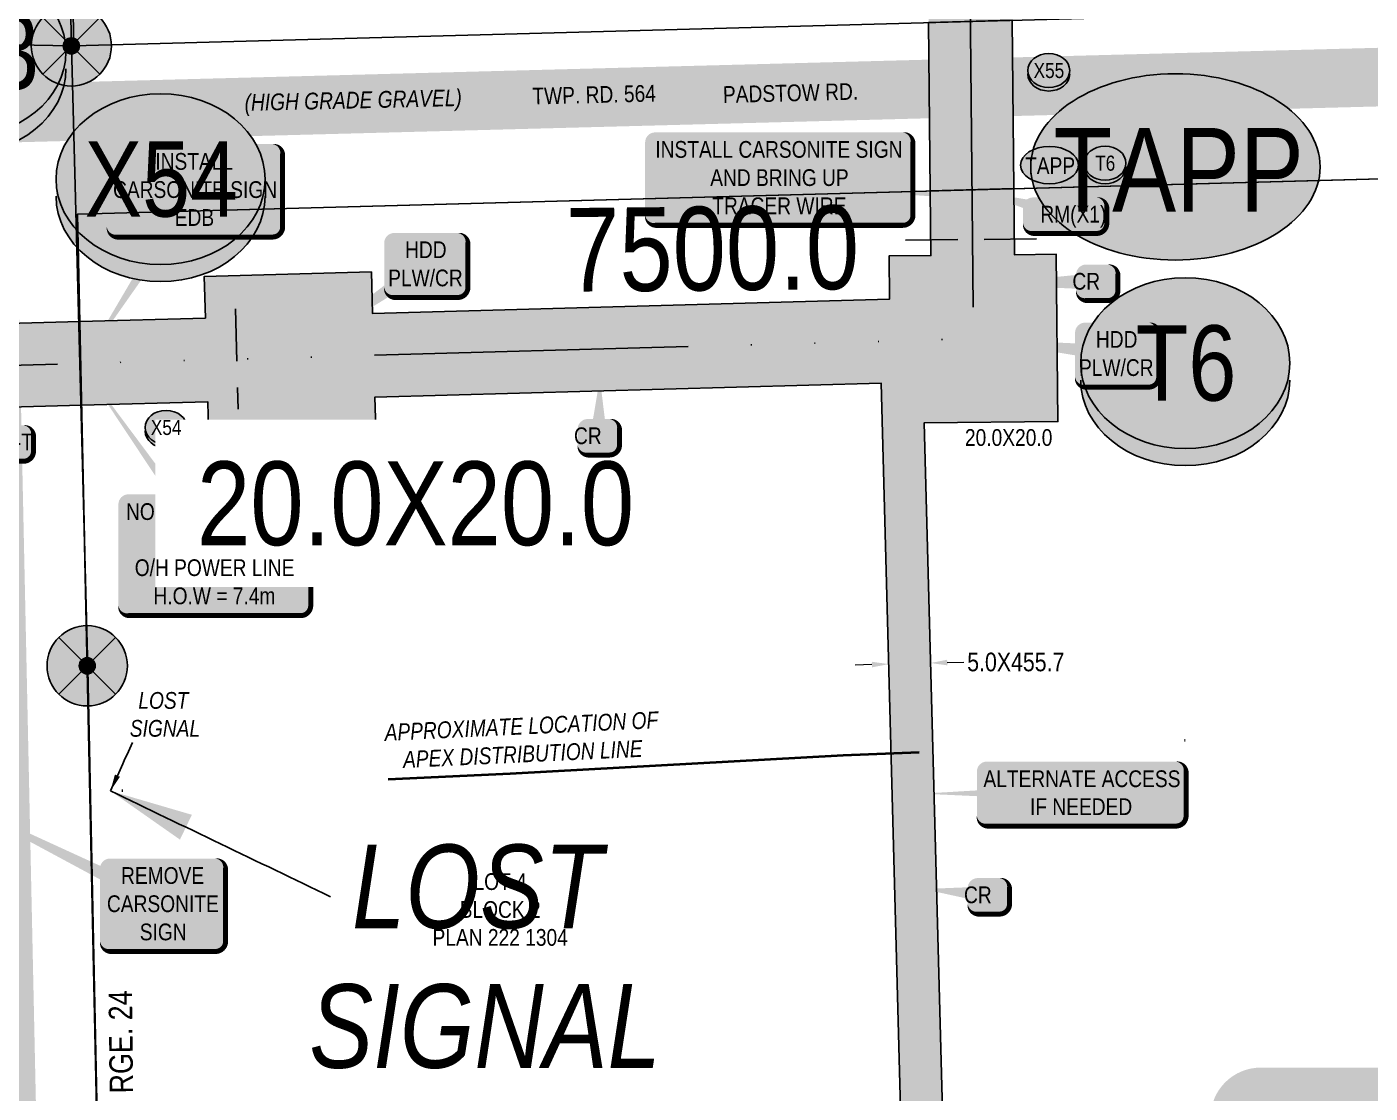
# Model space of a CAD drawing. Extents: x 88833 to 97610, y 5963373 to 5974710.
# Drawn here: x 93973 to 94133.6, y 5966585.1 to 5966712.4 of the extents above; entities that cross this region are included whole.
import ezdxf
from ezdxf.enums import TextEntityAlignment as Align

# ---------------------------------------------------------------- set-up
doc = ezdxf.new("R2010")
doc.units = 0
doc.header["$LTSCALE"] = 5
doc.header["$PDSIZE"] = 5
for name, pattern in [('COOP2', [10, 5, -1, 0, -1, 0, -1, 0, -1, 0, -1]), ('DASHDOT', [25.4, 12.7, -6.35, 0, -6.35]), ('foc-TIELINE', [1.875, 1.25, -0.625])]:
    doc.linetypes.add(name, pattern=pattern)
doc.layers.get('Defpoints').update_dxf_attribs({"color": 9})
for name, color, linetype in [('AS-POWER', 104, 'foc-POWER'), ('AS-POWER-EXISTING-PP', 72, 'Continuous'), ('AS-POWER-EXISTING-PP-1000', 72, 'Continuous'), ('AS-POWER-T-1000', 104, 'Continuous'), ('AS-ROADS', 254, 'Continuous'), ('CG-NOTES', 7, 'Continuous'), ('CG-NOTES-1000', 7, 'Continuous'), ('D-TXT-1000', 6, 'Continuous'), ('L-ROAD-T-1000', 7, 'Continuous'), ('L-SEC', 7, 'Continuous'), ('L-TITLEDB', 4, 'Continuous'), ('L-TITLEDB-T-1000', 4, 'Continuous'), ('P-APEX RECON PAY ITEMS', 240, 'Continuous'), ('P-APEX RECON PAY ITEMS-1000', 240, 'Continuous'), ('P-APEX RECON-10m BUFFER', 51, 'COOP2'), ('P-APEX RECON-URBAN', 30, 'COOP2'), ('P-APEX RECON-WORK AREA', 104, 'Continuous'), ('P-BUFFER-PURPLE', 187, 'foc-TIELINE'), ('P-BUFFER-PURPLE-T', 187, 'Continuous'), ('P-CROSSINGS', 250, 'Continuous'), ('P-CROSSINGS-1000', 250, 'Continuous')]:
    doc.layers.add(name, color=color, linetype=linetype)
for name, color, linetype, lineweight in [('AS-RECON EXISTING', 151, 'DASHDOT', 40), ('AS-RECON EXISTING-T', 151, 'Continuous', 40), ('P-APEX RECON-TWS-T', 104, 'Continuous', 9), ('P-APEX RECON-TWS-T-1000', 104, 'Continuous', 9), ('T-TEXT-1000', 48, 'Continuous', 18)]:
    doc.layers.add(name, color=color, linetype=linetype, lineweight=lineweight)
doc.layers.add('AS-RECON EXISTING-T-1000', color=7, linetype='Continuous', true_color=0x7abdff)
doc.layers.add('P-APEX RECON-TO BE DRILLED-H', color=7, linetype='Continuous', true_color=0xffafe1)
doc.styles.add('1.8', font='ARIALN.TTF', dxfattribs={"height": 2})
doc.styles.add('100L', font='ARIALN.TTF', dxfattribs={"height": 10})
doc.styles.add('175L', font='ARIALN.TTF', dxfattribs={"height": 2})
doc.styles.add('80', font='ARIALN.TTF', dxfattribs={"height": 10})
doc.styles.add('80CG', font='ARIALN.TTF', dxfattribs={"height": 10})
doc.styles.add('80L', font='ARIALN.TTF', dxfattribs={"height": 10})
doc.styles.add('80LS', font='ARIALNI.TTF', dxfattribs={"height": 10})
doc.styles.add('Crossing', font='ARIALN.TTF', dxfattribs={"height": 10})
doc.styles.add('foc-LtypeFont', font='ARIALN.TTF', dxfattribs={"height": 7.349999999999999})
doc.linetypes.add('foc-POWER', pattern='A,6,-1,["P",foc-LtypeFont,S=0.2,R=0,X=-0.625,Y=-0.75],-1.239999999999999,4', length=12.24)
doc.dimstyles.new('Compass 1 000', dxfattribs={"dimtxt": 1.8, "dimasz": 2, "dimexe": 0.2, "dimexo": 0.0625, "dimgap": 0.5, "dimtad": 0, "dimtih": 1, "dimtoh": 1, "dimzin": 0, "dimdsep": 46, "dimtxsty": '1.8', "dimcen": 0.1, "dimse1": 1, "dimse2": 1, "dimclrd": 256, "dimclrt": 256, "dimaunit": 1, "dimadec": 4, "dimazin": 0, "dimtfac": 0.06, "dimtofl": 0, "dimtmove": 0, "dimatfit": 0, "dimfxl": 0.2, "dimtolj": 1, "dimtzin": 0, "dimlwd": -1, "dimarcsym": 0})
doc.dimstyles.new('Compass 5 000', dxfattribs={"dimscale": 5, "dimtxt": 9, "dimasz": 2, "dimexe": 0.2, "dimexo": 0.0625, "dimgap": 0.5, "dimtad": 0, "dimtih": 1, "dimtoh": 1, "dimzin": 0, "dimdsep": 46, "dimtxsty": '80CG', "dimcen": 0.1, "dimse1": 1, "dimse2": 1, "dimclrd": 256, "dimclrt": 256, "dimaunit": 1, "dimadec": 4, "dimazin": 0, "dimtfac": 0.06, "dimtofl": 0, "dimtmove": 0, "dimatfit": 1, "dimfxl": 0.2, "dimtolj": 1, "dimtzin": 0, "dimlwd": -1, "dimarcsym": 0})

# ---------------------------------------------------------------- blocks, each defined once
blk = doc.blocks.new('POWERPOLE')
h = blk.add_hatch(color=255)
edge = h.paths.add_edge_path()
edge.add_arc((0, 0), 0.9600000000000002, 0, 360)
at = {"linetype": 'Continuous'}
for p, q in [((0.678822509938982, -0.678822509938982), (-0.678822509938982, 0.678822509938982)), ((-0.678822509938982, -0.678822509938982), (0.678822509938982, 0.678822509938982))]:
    blk.add_line(p, q, dxfattribs=at)
blk.add_circle((0, 0), 0.9600000000000002, dxfattribs=at)
blk = doc.blocks.new('*U749')
h = blk.add_hatch(color=255)
edge = h.paths.add_edge_path()
edge.add_line((-51.49999999999999, -37), (51.49999999999999, -37))
edge.add_arc((51.49999999999999, -31), 6, 270, 360)
edge.add_line((57.49999999999999, -31), (57.49999999999999, 29.5))
edge.add_arc((51.49999999999999, 29.5), 6, 0, 90)
edge.add_line((51.49999999999999, 35.5), (-51.49999999999999, 35.5))
edge.add_arc((-51.49999999999999, 29.5), 6, 90, 180)
edge.add_line((-57.49999999999999, 29.5), (-57.49999999999999, -31))
edge.add_arc((-51.49999999999999, -31), 6, 180, 270)
at = {"color": 104, "flags": 128}
blk.add_lwpolyline([(-80.03251029390319, 113.7392614813253, 0, 7.499999999999999, 0), (-3.398394867633904e-15, -2.218671295934096e-31, 0, 0, 0)], format="xyseb", dxfattribs=at)
blk.add_lwpolyline([(-51.49999999999999, -37, 3, 3, 0), (51.49999999999999, -37, 3, 3, 0.414213562373095), (57.49999999999999, -31, 3, 3, 0), (57.49999999999999, 29.5, 3, 0, 0.414213562373095), (51.49999999999999, 35.5, 0, 0, 0), (-51.49999999999999, 35.5, 0, 0, 0.414213562373095), (-57.49999999999999, 29.5, 0, 0, 0), (-57.49999999999999, -31, 0, 3, 0.414213562373095)], format="xyseb", close=True, dxfattribs=at)
at = {"color": 104, "style": '80'}
blk.add_attdef('ENTER_TEXT_001', (-26.84515688949523, -4.918144611186903), '', height=10, dxfattribs=at)
blk = doc.blocks.new('*U751')
at = {"true_color": 0xffffa8}
h = blk.add_hatch(color=51, dxfattribs=at)
edge = h.paths.add_edge_path()
edge.add_line((-31.49999999999998, -28.5), (31.49999999999998, -28.5))
edge.add_arc((31.49999999999998, -22.5), 6.000000000000004, 269.9999999999999, 359.9999999999999)
edge.add_line((37.49999999999999, -22.5), (37.5, 21))
edge.add_arc((31.49999999999999, 20.99999999999999), 6.000000000000007, 6.785183320455494e-14, 90.0000000000001)
edge.add_line((31.49999999999998, 27), (-31.49999999999998, 27))
edge.add_arc((-31.49999999999998, 21), 6.000000000000004, 89.99999999999997, 180)
edge.add_line((-37.49999999999999, 21), (-37.5, -22.5))
edge.add_arc((-31.49999999999999, -22.49999999999999), 6.000000000000007, 180, 270.0000000000001)
at = {"color": 240, "flags": 128}
for points in [[(-139.2154930193958, 69.24753945973666, 0, 9.999999999999996, 0), (0, 0, 4.999999999999998, 4.999999999999998, 0)], [(-0.9975861934179426, -11.43768851242966, 0, 10, 0), (0, 0, 5, 5, 0)]]:
    blk.add_lwpolyline(points, format="xyseb", dxfattribs=at)
blk.add_lwpolyline([(-31.49999999999998, -28.5, 3, 3, 0), (31.49999999999998, -28.5, 3, 3, 0.4142135623730951), (37.49999999999999, -22.5, 3, 3, 0), (37.5, 21, 3, 0, 0.4142135623730951), (31.49999999999998, 27, 0, 0, 0), (-31.49999999999998, 27, 0, 0, 0.4142135623730951), (-37.49999999999999, 21, 0, 0, 0), (-37.5, -22.5, 0, 3, 0.4142135623730951)], format="xyseb", close=True, dxfattribs=at)
at = {"color": 4, "style": '80'}
blk.add_attdef('OTHER_001', (-14.69645293315144, -5.003410641200546), '', height=10, dxfattribs=at)
blk = doc.blocks.new('*U753')
at = {"true_color": 0xffffa8}
h = blk.add_hatch(color=51, dxfattribs=at)
edge = h.paths.add_edge_path()
edge.add_line((-16.49999999999998, -11.5), (16.49999999999998, -11.5))
edge.add_arc((16.49999999999998, -5.499999999999996), 6.000000000000004, 269.9999999999999, 359.9999999999999)
edge.add_line((22.49999999999998, -5.5), (22.5, 4))
edge.add_arc((16.49999999999999, 3.99999999999999), 6.000000000000011, 9.753701023154767e-14, 90.0000000000001)
edge.add_line((16.49999999999998, 10), (-16.49999999999998, 10))
edge.add_arc((-16.49999999999998, 3.999999999999997), 6.000000000000004, 89.99999999999997, 180)
edge.add_line((-22.49999999999998, 4), (-22.5, -5.5))
edge.add_arc((-16.49999999999999, -5.499999999999989), 6.000000000000011, 180.0000000000001, 270.0000000000001)
at = {"color": 240, "flags": 128}
for points in [[(-42.61323400127206, 44.33362546911049, 0, 9.999999999999995, 0), (0, 0, 4.999999999999997, 4.999999999999997, 0)], [(-0.9975861934179426, -11.43768851242966, 0, 10, 0), (0, 0, 5, 5, 0)]]:
    blk.add_lwpolyline(points, format="xyseb", dxfattribs=at)
blk.add_lwpolyline([(-16.49999999999998, -11.5, 3, 3, 0), (16.49999999999998, -11.5, 3, 3, 0.4142135623730951), (22.49999999999998, -5.5, 3, 3, 0), (22.5, 4, 3, 0, 0.4142135623730951), (16.49999999999998, 10, 0, 0, 0), (-16.49999999999998, 10, 0, 0, 0.4142135623730951), (-22.49999999999998, 4, 0, 0, 0), (-22.5, -5.5, 0, 3, 0.4142135623730951)], format="xyseb", close=True, dxfattribs=at)
at = {"color": 4, "style": '80'}
blk.add_attdef('OTHER_001', (-14.69645293315144, -5.003410641200546), '', height=10, dxfattribs=at)
blk = doc.blocks.new('*U754')
at = {"true_color": 0xffffa8}
h = blk.add_hatch(color=51, dxfattribs=at)
edge = h.paths.add_edge_path()
edge.add_line((-46.49999999999999, -28.5), (46.49999999999997, -28.5))
edge.add_arc((46.49999999999998, -22.49999999999999), 6.000000000000007, 269.9999999999999, 359.9999999999999)
edge.add_line((52.49999999999999, -22.5), (52.5, 21))
edge.add_arc((46.49999999999999, 20.99999999999999), 6.000000000000007, 6.785183320455494e-14, 90.00000000000007)
edge.add_line((46.49999999999999, 27), (-46.49999999999997, 27))
edge.add_arc((-46.49999999999998, 20.99999999999999), 6.000000000000007, 89.99999999999993, 179.9999999999999)
edge.add_line((-52.49999999999999, 21), (-52.5, -22.5))
edge.add_arc((-46.49999999999999, -22.49999999999999), 6.000000000000007, 180, 270.0000000000001)
at = {"color": 240, "flags": 128}
blk.add_lwpolyline([(-46.49999999999999, -28.5, 3, 3, 0), (46.49999999999997, -28.5, 3, 3, 0.4142135623730951), (52.49999999999999, -22.5, 3, 3, 0), (52.5, 21, 3, 0, 0.4142135623730951), (46.49999999999999, 27, 0, 0, 0), (-46.49999999999997, 27, 0, 0, 0.4142135623730951), (-52.49999999999999, 21, 0, 0, 0), (-52.5, -22.5, 0, 3, 0.4142135623730951)], format="xyseb", close=True, dxfattribs=at)
for points in [[(-67.03512735735181, -104.1111372841736, 0, 9.999999999999996, 0), (0, 0, 4.999999999999998, 4.999999999999998, 0)], [(-0.9975861934179426, -11.43768851242966, 0, 10, 0), (0, 0, 5, 5, 0)]]:
    blk.add_lwpolyline(points, format="xyseb", dxfattribs=at)
at = {"color": 4, "style": '80'}
blk.add_attdef('OTHER_001', (-14.69645293315144, -5.003410641200546), '', height=10, dxfattribs=at)
blk = doc.blocks.new('*U756')
at = {"true_color": 0xffffa8}
h = blk.add_hatch(color=51, dxfattribs=at)
edge = h.paths.add_edge_path()
edge.add_line((-18.99999999999998, -20), (18.99999999999998, -20))
edge.add_arc((18.99999999999998, -14), 6.000000000000004, 269.9999999999999, 359.9999999999999)
edge.add_line((24.99999999999998, -14), (25, 12.5))
edge.add_arc((18.99999999999999, 12.49999999999999), 6.000000000000011, 1.017777498068324e-13, 90.0000000000001)
edge.add_line((18.99999999999998, 18.5), (-18.99999999999998, 18.5))
edge.add_arc((-18.99999999999998, 12.5), 6.000000000000004, 89.99999999999997, 180)
edge.add_line((-24.99999999999998, 12.5), (-25, -14))
edge.add_arc((-18.99999999999999, -13.99999999999999), 6.000000000000011, 180.0000000000001, 270.0000000000001)
at = {"color": 240, "flags": 128}
blk.add_lwpolyline([(-18.99999999999998, -20, 3, 3, 0), (18.99999999999998, -20, 3, 3, 0.4142135623730951), (24.99999999999998, -14, 3, 3, 0), (25, 12.5, 3, 0, 0.4142135623730951), (18.99999999999998, 18.5, 0, 0, 0), (-18.99999999999998, 18.5, 0, 0, 0.4142135623730951), (-24.99999999999998, 12.5, 0, 0, 0), (-25, -14, 0, 3, 0.4142135623730951)], format="xyseb", close=True, dxfattribs=at)
for points in [[(-81.21801943721118, -55.93535485562835, 0, 9.999999999999996, 0), (0, 0, 4.999999999999998, 4.999999999999998, 0)], [(-0.9975861934179426, -11.43768851242966, 0, 10, 0), (0, 0, 5, 5, 0)]]:
    blk.add_lwpolyline(points, format="xyseb", dxfattribs=at)
at = {"color": 4, "style": '80'}
blk.add_attdef('OTHER_001', (-14.69645293315144, -5.003410641200546), '', height=10, dxfattribs=at)
blk = doc.blocks.new('*U758')
at = {"true_color": 0xffffa8}
h = blk.add_hatch(color=51, dxfattribs=at)
edge = h.paths.add_edge_path()
edge.add_line((-73.99999999999997, -28.5), (73.99999999999997, -28.5))
edge.add_arc((73.99999999999997, -22.5), 6, 270, 360)
edge.add_line((79.99999999999997, -22.5), (80, 21))
edge.add_arc((73.99999999999999, 20.99999999999999), 6.000000000000014, 1.357036664091097e-13, 90.00000000000014)
edge.add_line((73.99999999999997, 27), (-73.99999999999997, 27))
edge.add_arc((-73.99999999999997, 21), 6, 90, 180)
edge.add_line((-79.99999999999997, 21), (-80, -22.5))
edge.add_arc((-73.99999999999999, -22.49999999999999), 6.000000000000014, 180.0000000000001, 270.0000000000001)
at = {"color": 240, "flags": 128}
blk.add_lwpolyline([(-73.99999999999997, -28.5, 3, 3, 0), (73.99999999999997, -28.5, 3, 3, 0.4142135623730951), (79.99999999999997, -22.5, 3, 3, 0), (80, 21, 3, 0, 0.4142135623730951), (73.99999999999997, 27, 0, 0, 0), (-73.99999999999997, 27, 0, 0, 0.4142135623730951), (-79.99999999999997, 21, 0, 0, 0), (-80, -22.5, 0, 3, 0.4142135623730951)], format="xyseb", close=True, dxfattribs=at)
for points in [[(-0.9975861934179426, -11.43768851242966, 0, 10, 0), (0, 0, 5, 5, 0)], [(115.3844398480751, -12.82473826291004, 0, 9.999999999999995, 0), (0, 0, 4.999999999999997, 4.999999999999997, 0)]]:
    blk.add_lwpolyline(points, format="xyseb", dxfattribs=at)
at = {"color": 4, "style": '80'}
blk.add_attdef('OTHER_001', (-14.69645293315144, -5.003410641200546), '', height=10, dxfattribs=at)
blk = doc.blocks.new('TAPP_Access_Point')
h = blk.add_hatch(color=255)
h.dxf.hatch_style = 1
edge = h.paths.add_edge_path()
edge.add_ellipse((-0.3951519758265931, 0.3492528635715644), major_axis=(-17.30533953341364, 0), ratio=0.6432188296777427, start_angle=0, end_angle=360)
at = {"color": 170}
blk.add_ellipse((-0.3951519758265931, 0.3492528635715644), major_axis=(-17.30533953341364, 0), ratio=0.6432188296777427, dxfattribs=at)
at = {"color": 170, "style": '175L'}
blk.add_text('TAPP', height=10, dxfattribs=at).set_placement((0, 0), align=Align.MIDDLE_CENTER)
blk = doc.blocks.new('*U759')
at = {"true_color": 0xffffa8}
h = blk.add_hatch(color=51, dxfattribs=at)
edge = h.paths.add_edge_path()
edge.add_line((-18.99999999999998, -11.5), (18.99999999999997, -11.5))
edge.add_arc((18.99999999999998, -5.499999999999993), 6.000000000000007, 269.9999999999999, 359.9999999999999)
edge.add_line((24.99999999999998, -5.5), (25, 4))
edge.add_arc((18.99999999999999, 3.999999999999993), 6.000000000000007, 6.361109362927026e-14, 90.00000000000007)
edge.add_line((18.99999999999998, 10), (-18.99999999999997, 10))
edge.add_arc((-18.99999999999998, 3.999999999999993), 6.000000000000007, 89.99999999999993, 179.9999999999999)
edge.add_line((-24.99999999999998, 4), (-25, -5.5))
edge.add_arc((-18.99999999999999, -5.499999999999993), 6.000000000000007, 180, 270.0000000000001)
at = {"color": 240, "flags": 128}
for points in [[(-52.73774286770512, 13.6886724803006, 0, 9.999999999999993, 0), (0, 0, 4.999999999999996, 4.999999999999996, 0)], [(-0.9975861934179426, -11.43768851242966, 0, 10, 0), (0, 0, 5, 5, 0)]]:
    blk.add_lwpolyline(points, format="xyseb", dxfattribs=at)
blk.add_lwpolyline([(-18.99999999999998, -11.5, 3, 3, 0), (18.99999999999997, -11.5, 3, 3, 0.4142135623730951), (24.99999999999998, -5.5, 3, 3, 0), (25, 4, 3, 0, 0.4142135623730951), (18.99999999999998, 10, 0, 0, 0), (-18.99999999999997, 10, 0, 0, 0.4142135623730951), (-24.99999999999998, 4, 0, 0, 0), (-25, -5.5, 0, 3, 0.4142135623730951)], format="xyseb", close=True, dxfattribs=at)
at = {"color": 4, "style": '80'}
blk.add_attdef('OTHER_001', (-14.69645293315144, -5.003410641200546), '', height=10, dxfattribs=at)
blk = doc.blocks.new('*U729')
at = {"true_color": 0xffffa8}
h = blk.add_hatch(color=51, dxfattribs=at)
edge = h.paths.add_edge_path()
edge.add_line((-6.499999999999975, -11.5), (6.499999999999975, -11.5))
edge.add_arc((6.499999999999982, -5.499999999999993), 6.000000000000007, 269.9999999999999, 359.9999999999999)
edge.add_line((12.49999999999999, -5.5), (12.49999999999999, 4))
edge.add_arc((6.499999999999982, 3.999999999999993), 6.000000000000007, 6.361109362927026e-14, 90.00000000000007)
edge.add_line((6.499999999999975, 10), (-6.499999999999975, 10))
edge.add_arc((-6.499999999999982, 3.999999999999993), 6.000000000000007, 89.99999999999993, 179.9999999999999)
edge.add_line((-12.49999999999999, 4), (-12.49999999999999, -5.5))
edge.add_arc((-6.499999999999982, -5.499999999999993), 6.000000000000007, 180, 270.0000000000001)
at = {"color": 240, "flags": 128}
for points in [[(0.7533511017296133, 34.25756576225315, 0, 9.999999999999991, 0), (0, 0, 4.999999999999996, 4.999999999999996, 0)], [(-0.9975861934179426, -11.43768851242966, 0, 10, 0), (0, 0, 5, 5, 0)]]:
    blk.add_lwpolyline(points, format="xyseb", dxfattribs=at)
blk.add_lwpolyline([(-6.499999999999975, -11.5, 3, 3, 0), (6.499999999999975, -11.5, 3, 3, 0.4142135623730951), (12.49999999999999, -5.5, 3, 3, 0), (12.49999999999999, 4, 3, 0, 0.4142135623730951), (6.499999999999975, 10, 0, 0, 0), (-6.499999999999975, 10, 0, 0, 0.4142135623730951), (-12.49999999999999, 4, 0, 0, 0), (-12.49999999999999, -5.5, 0, 3, 0.4142135623730951)], format="xyseb", close=True, dxfattribs=at)
at = {"color": 4, "style": '80'}
blk.add_attdef('OTHER_001', (-14.69645293315144, -5.003410641200546), '', height=10, dxfattribs=at)
blk = doc.blocks.new('*U760')
at = {"true_color": 0xffffa8}
h = blk.add_hatch(color=51, dxfattribs=at)
edge = h.paths.add_edge_path()
edge.add_line((-6.499999999999975, -11.5), (6.499999999999975, -11.5))
edge.add_arc((6.499999999999982, -5.499999999999993), 6.000000000000007, 269.9999999999999, 359.9999999999999)
edge.add_line((12.49999999999999, -5.5), (12.49999999999999, 4))
edge.add_arc((6.499999999999982, 3.999999999999993), 6.000000000000007, 6.361109362927026e-14, 90.00000000000007)
edge.add_line((6.499999999999975, 10), (-6.499999999999975, 10))
edge.add_arc((-6.499999999999982, 3.999999999999993), 6.000000000000007, 89.99999999999993, 179.9999999999999)
edge.add_line((-12.49999999999999, 4), (-12.49999999999999, -5.5))
edge.add_arc((-6.499999999999982, -5.499999999999993), 6.000000000000007, 180, 270.0000000000001)
at = {"color": 240, "flags": 128}
for points in [[(-38.97723947533186, 3.459762339972225, 0, 9.999999999999991, 0), (0, 0, 4.999999999999996, 4.999999999999996, 0)], [(-0.9975861934179426, -11.43768851242966, 0, 10, 0), (0, 0, 5, 5, 0)]]:
    blk.add_lwpolyline(points, format="xyseb", dxfattribs=at)
blk.add_lwpolyline([(-6.499999999999975, -11.5, 3, 3, 0), (6.499999999999975, -11.5, 3, 3, 0.4142135623730951), (12.49999999999999, -5.5, 3, 3, 0), (12.49999999999999, 4, 3, 0, 0.4142135623730951), (6.499999999999975, 10, 0, 0, 0), (-6.499999999999975, 10, 0, 0, 0.4142135623730951), (-12.49999999999999, 4, 0, 0, 0), (-12.49999999999999, -5.5, 0, 3, 0.4142135623730951)], format="xyseb", close=True, dxfattribs=at)
at = {"color": 4, "style": '80'}
blk.add_attdef('OTHER_001', (-14.69645293315144, -5.003410641200546), '', height=10, dxfattribs=at)
blk = doc.blocks.new('*U763')
at = {"true_color": 0xffffa8}
h = blk.add_hatch(color=51, dxfattribs=at)
edge = h.paths.add_edge_path()
edge.add_line((-18.99999999999998, -20), (18.99999999999998, -20))
edge.add_arc((18.99999999999998, -14), 6.000000000000004, 269.9999999999999, 359.9999999999999)
edge.add_line((24.99999999999998, -14), (25, 12.5))
edge.add_arc((18.99999999999999, 12.49999999999999), 6.000000000000011, 1.017777498068324e-13, 90.0000000000001)
edge.add_line((18.99999999999998, 18.5), (-18.99999999999998, 18.5))
edge.add_arc((-18.99999999999998, 12.5), 6.000000000000004, 89.99999999999997, 180)
edge.add_line((-24.99999999999998, 12.5), (-25, -14))
edge.add_arc((-18.99999999999999, -13.99999999999999), 6.000000000000011, 180.0000000000001, 270.0000000000001)
at = {"color": 240, "flags": 128}
blk.add_lwpolyline([(-18.99999999999998, -20, 3, 3, 0), (18.99999999999998, -20, 3, 3, 0.4142135623730951), (24.99999999999998, -14, 3, 3, 0), (25, 12.5, 3, 0, 0.4142135623730951), (18.99999999999998, 18.5, 0, 0, 0), (-18.99999999999998, 18.5, 0, 0, 0.4142135623730951), (-24.99999999999998, 12.5, 0, 0, 0), (-25, -14, 0, 3, 0.4142135623730951)], format="xyseb", close=True, dxfattribs=at)
for points in [[(-85.70150650899708, 8.874718062227688, 0, 9.999999999999996, 0), (0, 0, 4.999999999999998, 4.999999999999998, 0)], [(-0.9975861934179426, -11.43768851242966, 0, 10, 0), (0, 0, 5, 5, 0)]]:
    blk.add_lwpolyline(points, format="xyseb", dxfattribs=at)
at = {"color": 4, "style": '80'}
blk.add_attdef('OTHER_001', (-14.69645293315144, -5.003410641200546), '', height=10, dxfattribs=at)
blk = doc.blocks.new('*D766')
at = {"layer": 'Defpoints', "color": 0, "transparency": 16777216}
for p in [(94081.0225820971, 5966636.42827899), (94081.12651155179, 5966632.53337719), (94076.13226666918, 5966632.400113459)]:
    blk.add_point(p, dxfattribs=at)
at = {"layer": 'P-APEX RECON-TWS-T-1000', "transparency": 16777216}
for p, q in [((94074.02904884153, 5966636.241667328), (94072.02976046855, 5966636.188319398)), ((94083.02187047005, 5966636.48162692), (94085.02115884304, 5966636.534974852))]:
    blk.add_line(p, q, dxfattribs=at)
for points in [[(94074.02015751982, 5966636.574882057), (94074.03794016328, 5966635.908452599), (94076.02833721449, 5966636.295015259)], [(94083.01297914833, 5966636.814841649), (94083.0307617918, 5966636.148412191), (94081.0225820971, 5966636.42827899)]]:
    blk.add_solid(points, dxfattribs=at)
at = {"layer": 'P-APEX RECON-TWS-T-1000', "transparency": 16777216, "insert": (94091.21384103948, 5966636.534974851), "char_height": 2, "attachment_point": 5, "style": '1.8'}
blk.add_mtext('\\A1;{\\H1.1111x;5.0X455.7}', dxfattribs=at)
blk = doc.blocks.new('xing2')
h = blk.add_hatch(color=50)
h.dxf.hatch_style = 1
edge = h.paths.add_edge_path()
edge.add_ellipse((0, 0), major_axis=(-12.5, 0), ratio=0.8162973455633619, start_angle=0, end_angle=360)
h = blk.add_hatch(color=250)
h.dxf.hatch_style = 1
edge = h.paths.add_edge_path()
edge.add_ellipse((0, -2.047489049626165), major_axis=(-12.5, 0), ratio=0.8162973455633619, start_angle=0, end_angle=180)
edge.add_line((12.5, -2.047489049626165), (12.5, 0))
edge.add_ellipse((0, 0), major_axis=(-12.5, 0), ratio=0.8162973455633619, start_angle=0, end_angle=180, ccw=False)
edge.add_line((-12.5, 0), (-12.5, -2.047489049626165))
at = {"color": 250}
blk.add_ellipse((0, 0), major_axis=(-12.5, 0), ratio=0.8162973455633619, dxfattribs=at)
blk.add_ellipse((0, -2.047489049626165), major_axis=(-12.5, 0), ratio=0.8162973455633619, start_param=0, end_param=3.141592653589793, dxfattribs=at)
at = {"color": 250, "style": 'Crossing'}
blk.add_attdef('CROSSING', text='', height=9, dxfattribs=at).set_placement((0.08916442567715421, 0.0199513138486509), align=Align.MIDDLE_CENTER)
at = {"color": 250, "style": 'Crossing', "flags": 1}
for tag, p in [('OWNER', (0.08916442567715421, -12.49201765665748)), ('DESCRIPTION', (0.08916442567715421, -25.770021277247)), ('LOCATION', (0.08916442567715421, -39.30337514164421)), ('DWG_REF', (0.08916442567715421, -52.83672900604233))]:
    blk.add_attdef(tag, text='', height=9, dxfattribs=at).set_placement(p, align=Align.MIDDLE_CENTER)
blk = doc.blocks.new('Well_proximity')
h = blk.add_hatch(color=191)
h.dxf.hatch_style = 1
edge = h.paths.add_edge_path()
edge.add_ellipse((0, 0), major_axis=(-12.5, 0), ratio=0.8162973455633618, start_angle=0, end_angle=360)
h = blk.add_hatch(color=250)
h.dxf.hatch_style = 1
edge = h.paths.add_edge_path()
edge.add_ellipse((0, -2.047489049626165), major_axis=(-12.5, 0), ratio=0.8162973455633618, start_angle=0, end_angle=180)
edge.add_line((12.5, -2.047489049626165), (12.5, 0))
edge.add_ellipse((0, 0), major_axis=(-12.5, 0), ratio=0.8162973455633618, start_angle=0, end_angle=180, ccw=False)
edge.add_line((-12.5, 0), (-12.5, -2.047489049626165))
at = {"color": 250}
blk.add_ellipse((0, 0), major_axis=(-12.5, 0), ratio=0.8162973455633618, dxfattribs=at)
blk.add_ellipse((0, -2.047489049626165), major_axis=(-12.5, 0), ratio=0.8162973455633618, start_param=0, end_param=3.141592653589793, dxfattribs=at)
at = {"color": 250, "style": '80L'}
blk.add_attdef('CROSSING', text='', height=9, dxfattribs=at).set_placement((0.0891644256771542, 0.0199513138486509), align=Align.MIDDLE_CENTER)
blk = doc.blocks.new('*U1182')
at = {"true_color": 0xffffa8}
h = blk.add_hatch(color=51, dxfattribs=at)
edge = h.paths.add_edge_path()
edge.add_line((-6.499999999999975, -11.5), (6.499999999999975, -11.5))
edge.add_arc((6.499999999999982, -5.499999999999993), 6.000000000000007, 269.9999999999999, 359.9999999999999)
edge.add_line((12.49999999999999, -5.5), (12.49999999999999, 4))
edge.add_arc((6.499999999999982, 3.999999999999993), 6.000000000000007, 6.361109362927026e-14, 90.00000000000007)
edge.add_line((6.499999999999975, 10), (-6.499999999999975, 10))
edge.add_arc((-6.499999999999982, 3.999999999999993), 6.000000000000007, 89.99999999999993, 179.9999999999999)
edge.add_line((-12.49999999999999, 4), (-12.49999999999999, -5.5))
edge.add_arc((-6.499999999999982, -5.499999999999993), 6.000000000000007, 180, 270.0000000000001)
at = {"color": 240, "flags": 128}
blk.add_lwpolyline([(-6.499999999999975, -11.5, 3, 3, 0), (6.499999999999975, -11.5, 3, 3, 0.4142135623730951), (12.49999999999999, -5.5, 3, 3, 0), (12.49999999999999, 4, 3, 0, 0.4142135623730951), (6.499999999999975, 10, 0, 0, 0), (-6.499999999999975, 10, 0, 0, 0.4142135623730951), (-12.49999999999999, 4, 0, 0, 0), (-12.49999999999999, -5.5, 0, 3, 0.4142135623730951)], format="xyseb", close=True, dxfattribs=at)
for points in [[(-69.36347599094287, -1.87921482104065, 0, 9.999999999999988, 0), (0, 0, 4.999999999999994, 4.999999999999994, 0)], [(-0.9975861934179426, -11.43768851242966, 0, 10, 0), (0, 0, 5, 5, 0)]]:
    blk.add_lwpolyline(points, format="xyseb", dxfattribs=at)
at = {"color": 4, "style": '80'}
blk.add_attdef('OTHER_001', (-14.69645293315144, -5.003410641200546), '', height=10, dxfattribs=at)
blk = doc.blocks.new('*U1187')
at = {"true_color": 0xffffa8}
h = blk.add_hatch(color=51, dxfattribs=at)
edge = h.paths.add_edge_path()
edge.add_line((-56.49999999999998, -20), (56.49999999999996, -20))
edge.add_arc((56.49999999999998, -13.99999999999999), 6.000000000000007, 269.9999999999999, 359.9999999999999)
edge.add_line((62.49999999999999, -14), (62.49999999999999, 12.5))
edge.add_arc((56.49999999999999, 12.49999999999999), 6.000000000000007, 6.785183320455494e-14, 90.00000000000007)
edge.add_line((56.49999999999998, 18.5), (-56.49999999999996, 18.5))
edge.add_arc((-56.49999999999998, 12.49999999999999), 6.000000000000007, 89.99999999999993, 179.9999999999999)
edge.add_line((-62.49999999999999, 12.5), (-62.49999999999999, -14))
edge.add_arc((-56.49999999999999, -13.99999999999999), 6.000000000000007, 180, 270.0000000000001)
at = {"color": 240, "flags": 128}
blk.add_lwpolyline([(-56.49999999999998, -20, 3, 3, 0), (56.49999999999997, -20, 3, 3, 0.4142135623730951), (62.49999999999999, -14, 3, 3, 0), (62.49999999999999, 12.5, 3, 0, 0.4142135623730951), (56.49999999999998, 18.5, 0, 0, 0), (-56.49999999999997, 18.5, 0, 0, 0.4142135623730951), (-62.49999999999999, 12.5, 0, 0, 0), (-62.49999999999999, -14, 0, 3, 0.4142135623730951)], format="xyseb", close=True, dxfattribs=at)
for points in [[(-95.3554087067202, -0.6678675186229055, 0, 9.999999999999996, 0), (0, 0, 4.999999999999998, 4.999999999999998, 0)], [(-0.9975861934179426, -11.43768851242966, 0, 10, 0), (0, 0, 5, 5, 0)]]:
    blk.add_lwpolyline(points, format="xyseb", dxfattribs=at)
at = {"color": 4, "style": '80'}
blk.add_attdef('OTHER_001', (-14.69645293315144, -5.003410641200546), '', height=10, dxfattribs=at)

msp = doc.modelspace()

# ---------------------------------------------------------------- hatches: boundary and pattern name
at = {"layer": 'P-APEX RECON-10m BUFFER', "transparency": 33554687}
h = msp.add_hatch(color=256, dxfattribs=at)
h.dxf.hatch_style = 1
h.paths.add_polyline_path([(94090.98279275009, 5966693.079687835), (94090.79272454351, 5966713.185902467), (94080.80278956286, 5966712.915460974), (94080.99285776928, 5966692.809246342)])
h = msp.add_hatch(color=256, dxfattribs=at)
h.dxf.hatch_style = 1
h.paths.add_polyline_path([(94080.99285776928, 5966692.809246342), (94081.06578733106, 5966685.094450429), (94076.06998799181, 5966685.047224093), (94076.11891932524, 5966679.871061765), (94014.353760114, 5966678.166863348), (94014.21652466625, 5966683.140679322), (93994.24003708322, 5966682.589496441), (93994.37727253092, 5966677.615680463), (93979.37958049274, 5966677.201870424), (93979.59152527091, 5966667.211870531), (93994.65286397148, 5966667.627436682), (93994.7912199647, 5966662.613008859), (94014.76770754757, 5966663.16419174), (94014.62935155454, 5966668.178619563), (94075.13302714024, 5966669.848011645), (94084.62243523884, 5966314.219177868), (93995.975232574, 5966311.820854323), (93987.01096587686, 5966318.014803859), (93987.1305717856, 5966311.859525488), (93994.47834836223, 5966306.782505933), (94089.74989443166, 5966309.360049105), (94080.2574726139, 5966665.101826222), (94096.24209056943, 5966665.252932123), (94096.0531852715, 5966685.236129402), (94091.05738597082, 5966685.188903067), (94090.98279275009, 5966693.079687835)])
h = msp.add_hatch(color=256, dxfattribs=at)
h.dxf.hatch_style = 1
h.paths.add_polyline_path([(93979.59152527091, 5966667.211870531), (93959.49477076656, 5966666.657369296), (93959.28282598843, 5966676.647369199), (93979.37958049274, 5966677.201870424)])
at = {"layer": 'P-APEX RECON-TO BE DRILLED-H', "transparency": 33554687}
h = msp.add_hatch(color=256, dxfattribs=at)
h.dxf.hatch_style = 1
h.paths.add_polyline_path([(94090.54865748232, 5966739.004343157), (94080.55705884255, 5966738.909890519), (94081.16023998003, 5966675.102851756), (94086.1560392807, 5966675.150078092), (94091.15183861964, 5966675.197304416)], flags=17)
h = msp.add_hatch(color=256, dxfattribs=at)
h.dxf.hatch_style = 1
h.paths.add_polyline_path([(94004.64110776305, 5966667.90302809), (94004.36551632258, 5966677.891271893), (93941.37965522504, 5966676.153392375), (93941.51745093866, 5966671.159270725), (93941.65524666484, 5966666.165148596)], flags=17)

# ---------------------------------------------------------------- linework, layer by layer
at = {"layer": 'AS-POWER', "flags": 128}
for points in [[(93978.36610658371, 5966709.834152876), (93975.92565884574, 5966825.384399951), (93973.67194856639, 5966943.171816933), (93971.26457573376, 5967058.956822243), (93968.2515297145, 5967175.730624113), (93965.7134311245, 5967293.378037396), (93976.14283245854, 5967312.022854661), (94060.64186460573, 5967291.798481432)], [(92356.42675310139, 5966687.887502122), (93044.3314368387, 5966696.603165506), (93412.74762524042, 5966703.28974015), (93655.80002531302, 5966707.114410625), (93902.37733978176, 5966711.645528543), (93978.36236633925, 5966710.131112695)], [(93983.03956010193, 5966505.848157025), (93980.33918871658, 5966635.677413386), (93978.36236633925, 5966710.131112695)]]:
    msp.add_lwpolyline(points, dxfattribs=at)
at = {"layer": 'AS-RECON EXISTING', "flags": 128}
msp.add_lwpolyline([(93892.72996019528, 5966610.994268666), (93896.49689929177, 5966610.992852832), (93899.50489585166, 5966610.7365794), (93901.44453620393, 5966610.218567781), (93901.67005524434, 5966611.387581472), (93902.79711492623, 5966613.231363692), (93907.27614374516, 5966616.93473594), (93914.97699235693, 5966617.722216642), (93922.83459982481, 5966618.414089602), (93930.35792904317, 5966618.708668958), (93937.4849762182, 5966619.422980751), (93946.6168024078, 5966619.740560002), (93951.8884395997, 5966619.656640878), (93983.06650003133, 5966621.132964209), (94003.21519990248, 5966621.936452109), (94030.79598418008, 5966623.232076019), (94070.60802308256, 5966625.415237488), (94096.95856823947, 5966626.455521189), (94119.30335609226, 5966627.60151654), (94131.4237460171, 5966627.917248691), (94136.46695856178, 5966628.795429989), (94138.65479889362, 5966629.915958528), (94140.53183331541, 5966632.386050607), (94141.64141407241, 5966635.37756056), (94141.55196423772, 5966644.782556778), (94140.7667094766, 5966665.375212772), (94140.1993299883, 5966686.669742788), (94140.11135156655, 5966692.288626129)], dxfattribs=at)
at = {"layer": 'AS-ROADS', "const_width": 7.000000000000012, "flags": 128}
for points in [[(94020.18167347279, 5964179.764959783), (94016.38389049683, 5964372.857735087), (94000.1330308254, 5965162.172428597), (93985.10416949596, 5965906.543056373), (93958.31183580693, 5967160.051705897), (93939.04280299635, 5968064.274779486), (93917.29502456878, 5969118.160662154), (93899.54201417332, 5969937.457268883), (93880.53157597387, 5970849.510059006)], [(91418.8365922273, 5966651.954946705), (92511.4453050181, 5966676.671537793), (93926.3936336551, 5966700.919098679), (94596.06970687753, 5966718.552323839), (95333.70225074474, 5966737.981583755), (96171.53283812298, 5966756.09356346), (97341.01686354083, 5966780.931656602)]]:
    msp.add_lwpolyline(points, dxfattribs=at)
at = {"layer": 'L-SEC', "flags": 128}
for points in [[(93961.56443448053, 5967513.530177172), (93978.67878169792, 5966710.150821437)], [(94785.05795610115, 5966731.980632015), (93978.67878169793, 5966710.150821437)], [(94785.602, 5966711.884), (93979.10696598544, 5966690.05105294), (93979.10943448052, 5966689.935177172)], [(93996.09747174675, 5965889.205424236), (93979.10947174672, 5966689.933424236)]]:
    msp.add_lwpolyline(points, dxfattribs=at)
at = {"layer": 'L-TITLEDB', "flags": 128}
msp.add_lwpolyline([(93996.09913023503, 5965889.123568673), (94399.27369620117, 5965896.034689036), (94382.02281663242, 5966691.417944018), (94282.14081663224, 5966688.631944006), (94281.93257324562, 5966698.248965107), (93979.10696598544, 5966690.05105294), (93984.466, 5966441.126), (94072.25200000001, 5966442.94), (94074.746, 5966322.234), (93986.96, 5966320.419999987)], close=True, dxfattribs=at)
at = {"layer": 'P-APEX RECON-URBAN', "ltscale": 1.5, "flags": 128}
msp.add_lwpolyline([(89862.3144231309, 5969420.077827768), (89867.2103470219, 5969428.524596035), (89870.14172876735, 5969432.837993488), (89871.23414804651, 5969440.262044829), (89870.98573738692, 5969451.31204584), (89869.21394255273, 5969465.882083628), (89874.38183079123, 5969505.037689408), (89878.80659277725, 5969544.863734503), (89884.1514435575, 5969585.191215969), (89892.20559743706, 5969617.100633054), (89902.64243527879, 5969647.039175081), (89920.51151465335, 5969655.251927998), (90029.9257993548, 5969662.380119214), (90138.48069039815, 5969668.857980965), (90357.81694192986, 5969689.032902524), (90562.77498142899, 5969696.813603154), (90589.95981035582, 5969720.18618715), (90720.27254620194, 5969722.878932685), (90776.00617715603, 5969735.86694721), (91186.50274065787, 5969696.001902156), (91462.20749338125, 5969691.780471366), (92125.72649659759, 5969704.861594442), (92128.77294061036, 5969486.170019364), (92217.36435684729, 5969300.618202974), (92221.26775278136, 5969073.304265536), (93093.27690921753, 5969087.635830862), (93106.74073312819, 5968355.068553096), (93124.6981280196, 5968305.644354363), (93129.21661116328, 5968093.237360269), (93161.83295964824, 5968029.816529077), (93132.24549880826, 5967948.401460741), (93140.25788409355, 5967559.936543403), (93144.05561528994, 5967553.379365988), (93150.53987551002, 5967550.023315996), (93471.98933182954, 5967554.97460513), (93537.10975395488, 5967530.141949479), (93807.32326681334, 5967535.904419597), (93870.96798301328, 5967527.575662247), (94192.33727641888, 5967535.661390393), (94197.92342547815, 5967257.787708892), (94078.16795056922, 5967114.694833948), (94085.55366437012, 5966738.87183281), (94086.15603930214, 5966675.150077878), (93941.51745095891, 5966671.159270513), (93944.01049299899, 5966553.478190036), (93958.0435776508, 5965888.319777539), (93972.59845403822, 5965166.716988068), (93975.55523176982, 5965146.730762534), (93977.13828254829, 5965068.998099279), (93975.00792905138, 5965048.860464028), (93989.0368628249, 5964391.951417144), (94052.05034787196, 5964393.271078225), (94345.15548319234, 5964399.496451166), (94346.84279578344, 5964325.41703755), (94351.14867279292, 5964301.360032139), (94401.94702974972, 5964302.499872417), (94446.67188581123, 5964297.430563057), (95465.60363415693, 5964319.322975862)], dxfattribs=at)
at = {"layer": 'P-APEX RECON-WORK AREA', "flags": 128}
for points in [[(94090.98279275009, 5966693.079687835), (94090.79272454351, 5966713.185902467), (94080.80278956286, 5966712.915460974), (94080.99285776928, 5966692.809246342)], [(93979.59152527091, 5966667.211870531), (93959.49477076656, 5966666.657369296), (93959.28282598843, 5966676.647369199), (93979.37958049274, 5966677.201870424)]]:
    msp.add_lwpolyline(points, close=True, dxfattribs=at)
msp.add_lwpolyline([(94089.74989443166, 5966309.360049105), (94080.2574726139, 5966665.101826222), (94096.24209056943, 5966665.252932123), (94096.0531852715, 5966685.236129402), (94091.05738597082, 5966685.188903067), (94090.98279275009, 5966693.079687835), (94080.99285776928, 5966692.809246342), (94081.06578733106, 5966685.094450429), (94076.06998799181, 5966685.047224093), (94076.11891932524, 5966679.871061765), (94014.353760114, 5966678.166863348), (94014.21652466625, 5966683.140679322), (93994.24003708322, 5966682.589496441), (93994.37727253092, 5966677.615680463), (93979.37958049274, 5966677.201870424), (93979.59152527091, 5966667.211870531), (93994.65286397148, 5966667.627436682), (93994.7912199647, 5966662.613008859), (94014.76770754757, 5966663.16419174), (94014.62935155454, 5966668.178619563), (94075.13302714024, 5966669.848011645), (94084.62243523884, 5966314.219177868)], dxfattribs=at)
at = {"layer": 'P-BUFFER-PURPLE'}
for p, q in [((94078.05064519477, 5966686.934532889), (94094.0372030184, 5966687.085657133)), ((93997.9642814565, 5966678.714236501), (93998.29499118484, 5966666.728343952))]:
    msp.add_line(p, q, dxfattribs=at)

# ---------------------------------------------------------------- block references
at = {"layer": 'AS-POWER-EXISTING-PP', "xscale": 4.996022535000007, "yscale": 4.996022535000007, "zscale": 4.996022535000007}
for p in [(93978.36236633924, 5966710.131112695), (93980.26200000012, 5966636.094)]:
    msp.add_blockref('POWERPOLE', p, dxfattribs=at)
at = {"layer": 'AS-POWER-EXISTING-PP-1000', "xscale": 0.9992045070000001, "yscale": 0.9992045070000001, "zscale": 4.996022535000007}
for p in [(93978.36236633924, 5966710.131112695), (93980.26200000012, 5966636.094)]:
    msp.add_blockref('POWERPOLE', p, dxfattribs=at)
at = {"layer": 'AS-POWER-T-1000'}
ref = msp.add_blockref('*U749', (93995.47406746198, 5966649.47876385), dxfattribs=dict(at, xscale=0.1998409014, yscale=0.1998409014, zscale=0.1998409014))
ref.add_attrib('ENTER_TEXT_001', 'NORTH PARKLAND', (93984.89654035139, 5966653.510342744), dxfattribs={"layer": '0', "color": 104, "height": 1.998409014, "style": '80'})
ref.add_attrib('ENTER_TEXT_002', "_-WIRE 'X54'", (93988.73114100377, 5966650.179661054), dxfattribs={"layer": '0', "color": 104, "height": 1.998409014, "style": '80'})
ref.add_attrib('ENTER_TEXT_003', 'O/H POWER LINE', (93985.93732158071, 5966646.813536912), dxfattribs={"layer": '0', "color": 104, "height": 1.998409014, "style": '80'})
ref.add_attrib('ENTER_TEXT_004', 'H.O.W = 7.4m', (93988.17564873009, 5966643.44741277), dxfattribs={"layer": '0', "color": 104, "height": 1.998409014, "style": '80'})
at = {"layer": 'CG-NOTES', "xscale": 0.9992045070000001, "yscale": 0.9992045070000001, "zscale": 0.9992045070000001}
msp.add_blockref('TAPP_Access_Point', (94110.68660164007, 5966695.328846423), dxfattribs=at)
at = {"layer": 'CG-NOTES-1000', "xscale": 0.1998409014, "yscale": 0.1998409014, "zscale": 0.1998409014}
msp.add_blockref('TAPP_Access_Point', (94095.31591864028, 5966695.819804134), dxfattribs=at)
at = {"layer": 'P-APEX RECON PAY ITEMS'}
msp.add_blockref('*U1187', (94176.98175446664, 5966569.607768288), dxfattribs=at)
at = {"layer": 'P-APEX RECON PAY ITEMS-1000'}
ref = msp.add_blockref('*U758', (94062.92521961205, 5966694.400087058), dxfattribs=dict(at, xscale=0.2, yscale=0.2, zscale=0.2))
ref.add_attrib('OTHER_001', 'INSTALL CARSONITE SIGN', (94048.14418277712, 5966696.768208931), dxfattribs={"layer": '0', "color": 4, "height": 2, "style": '80'})
ref.add_attrib('OTHER_002', 'AND BRING UP', (94054.70284580578, 5966693.399404929), dxfattribs={"layer": '0', "color": 4, "height": 2, "style": '80'})
ref.add_attrib('OTHER_003', 'TRACER WIRE', (94054.94090856158, 5966690.030600927), dxfattribs={"layer": '0', "color": 4, "height": 2, "style": '80'})
ref = msp.add_blockref('*U754', (93993.10702547159, 5966693.002227456), dxfattribs=dict(at, xscale=0.2, yscale=0.2, zscale=0.2))
ref.add_attrib('OTHER_001', 'INSTALL', (93988.39351933243, 5966695.33556079), dxfattribs={"layer": '0', "color": 4, "height": 2, "style": '80'})
ref.add_attrib('OTHER_002', 'CARSONITE SIGN', (93983.34645248388, 5966691.966756788), dxfattribs={"layer": '0', "color": 4, "height": 2, "style": '80'})
ref.add_attrib('OTHER_003', 'EDB', (93990.72162301594, 5966688.633423454), dxfattribs={"layer": '0', "color": 4, "height": 2, "style": '80'})
at = {"layer": 'P-APEX RECON PAY ITEMS-1000', "xscale": 0.2, "yscale": 0.2, "zscale": 0.2}
for name, p, values in [('*U759', (94097.08754857355, 5966690.032265504), {'OTHER_001': 'RM(X1)'}), ('*U1182', (94100.92057658914, 5966682.01728006), {'OTHER_001': 'CR'}), ('*U753', (93969.3426468003, 5966662.8232749), {'OTHER_001': 'UMC-T'}), ('*U760', (94087.96828121138, 5966608.745094035), {'OTHER_001': 'CR'})]:
    msp.add_blockref(name, p, dxfattribs=at).add_auto_attribs(values)
at = {"layer": 'P-APEX RECON PAY ITEMS-1000'}
ref = msp.add_blockref('*U756', (94020.7469159302, 5966684.084220989), dxfattribs=dict(at, xscale=0.2, yscale=0.2, zscale=0.2))
ref.add_attrib('OTHER_001', 'HDD', (94018.24145890427, 5966684.785676195), dxfattribs={"layer": '0', "color": 4, "height": 2, "style": '80'})
ref.add_attrib('OTHER_002', 'PLW/CR', (94016.22031292882, 5966681.416872194), dxfattribs={"layer": '0', "color": 4, "height": 2, "style": '80'})
ref = msp.add_blockref('*U763', (94103.29634058235, 5966673.3751345), dxfattribs=dict(at, xscale=0.2, yscale=0.2, zscale=0.2))
ref.add_attrib('OTHER_001', 'HDD', (94100.79088355643, 5966674.076589706), dxfattribs={"layer": '0', "color": 4, "height": 2, "style": '80'})
ref.add_attrib('OTHER_002', 'PLW/CR', (94098.76973758098, 5966670.707785705), dxfattribs={"layer": '0', "color": 4, "height": 2, "style": '80'})
ref = msp.add_blockref('*U1187', (94099.06300708023, 5966620.955988129), dxfattribs=dict(at, xscale=0.2, yscale=0.2, zscale=0.2))
ref.add_attrib('OTHER_001', 'ALTERNATE ACCESS', (94087.3481366846, 5966621.605601589), dxfattribs={"layer": '0', "color": 4, "height": 2, "style": '80'})
ref.add_attrib('OTHER_002', 'IF NEEDED', (94092.90748184148, 5966618.272268255), dxfattribs={"layer": '0', "color": 4, "height": 2, "style": '80'})
ref = msp.add_blockref('*U751', (93989.29309860403, 5966607.680492109), dxfattribs=dict(at, xscale=0.2, yscale=0.2, zscale=0.2))
ref.add_attrib('OTHER_001', 'REMOVE', (93984.30196627114, 5966610.048613982), dxfattribs={"layer": '0', "color": 4, "height": 2, "style": '80'})
ref.add_attrib('OTHER_002', 'CARSONITE', (93982.61779164632, 5966606.67980998), dxfattribs={"layer": '0', "color": 4, "height": 2, "style": '80'})
ref.add_attrib('OTHER_003', 'SIGN', (93986.5359362575, 5966603.311005978), dxfattribs={"layer": '0', "color": 4, "height": 2, "style": '80'})
at = {"layer": 'P-CROSSINGS', "xscale": 0.9992045070000001, "yscale": 0.9992045070000001, "zscale": 0.9992045070000001}
for name, p, values in [('xing2', (93965.22451228734, 5966709.431113808), {'CROSSING': 'X53'}), ('xing2', (93989.02527480175, 5966694.214955204), {'CROSSING': 'X54'}), ('Well_proximity', (94111.4702825564, 5966672.24098711), {'CROSSING': 'T6'})]:
    msp.add_blockref(name, p, dxfattribs=at).add_auto_attribs(values)
at = {"layer": 'P-CROSSINGS-1000', "xscale": 0.1998409014, "yscale": 0.1998409014, "zscale": 0.1998409014}
for name, p, values in [('xing2', (94095.15559485707, 5966707.188654323), {'CROSSING': 'X55'}), ('Well_proximity', (94101.88167718987, 5966696.118684125), {'CROSSING': 'T6'}), ('xing2', (93989.67333698466, 5966664.556819761), {'CROSSING': 'X54'})]:
    msp.add_blockref(name, p, dxfattribs=at).add_auto_attribs(values)

# ---------------------------------------------------------------- texts
at = {"layer": 'AS-RECON EXISTING-T', "insert": (94006.31711349798, 5966614.745535584), "char_height": 9.999999999999996, "attachment_point": 1, "style": '100L'}
msp.add_mtext_dynamic_manual_height_columns('\\pi5.5816;{\\fArial Narrow|b0|i1|c0|p34;LOST\\P\\pi0.47249;SIGNAL}', width=41.78398921199433, gutter_width=50, heights=[0], dxfattribs=at)
at = {"layer": 'AS-RECON EXISTING-T-1000', "linetype": 'Continuous', "insert": (93985.25232347369, 5966632.960097091), "char_height": 1.999999999999999, "attachment_point": 1, "style": '100L'}
msp.add_mtext_dynamic_manual_height_columns('\\pi1.1163;{\\fArial Narrow|b0|i1|c0|p34;LOST\\P\\pi0.094497;SIGNAL}', width=8.35679784239887, gutter_width=50, heights=[0], dxfattribs=at)
at = {"layer": 'AS-RECON EXISTING-T-1000', "linetype": 'Continuous', "insert": (94015.72450862294, 5966629.117271152), "char_height": 1.999999999999999, "attachment_point": 1, "rotation": 2.6895264927073836, "style": '100L'}
msp.add_mtext_dynamic_manual_height_columns('\\pi0.023077;{\\fArial Narrow|b0|i1|c0|p34;APPROXIMATE LOCATION OF\\P\\pi2.0661;APEX DISTRIBUTION LINE}', width=32.87698560836549, gutter_width=50, heights=[0], dxfattribs=at)
at = {"layer": 'D-TXT-1000', "color": 3, "insert": (93982.94774628572, 5966585.007864158), "char_height": 2.800000000000005, "attachment_point": 1, "rotation": 90.65514510713209, "style": '80L'}
msp.add_mtext_dynamic_manual_height_columns('RGE. 24', width=12.18120984888529, gutter_width=47.5, heights=[0], dxfattribs=at)
at = {"layer": 'L-ROAD-T-1000', "char_height": 1.999999999999999, "attachment_point": 2, "rotation": 1.4274487712507606, "style": '80L'}
for s, insert, width in [('TWP. RD. 564', (94040.80554490624, 5966705.303496741), 14.83755408973085), ('PADSTOW RD.', (94064.27496412162, 5966705.510801355), 15.98725784447477)]:
    msp.add_mtext(s, dxfattribs=dict(at, insert=insert, width=width))
at = {"layer": 'L-TITLEDB-T-1000', "insert": (94016.56764123532, 5966611.319702135), "char_height": 1.998409014, "attachment_point": 1, "style": '1.8'}
msp.add_mtext_dynamic_manual_height_columns('\\pi9.8476;LOT 4\\P\\pi8.2009;BLOCK 2\\P\\pi4.9531;PLAN 222 1304', width=25.78173528511252, gutter_width=10, heights=[0], dxfattribs=at)
at = {"layer": 'P-APEX RECON-TWS-T-1000', "char_height": 1.999999999999999, "attachment_point": 1, "style": '175L'}
for insert in [(94085.13985326834, 5966664.357513358), (93999.92449909466, 5966661.158495369)]:
    msp.add_mtext_dynamic_manual_height_columns('20.0X20.0', width=10.36248612282679, gutter_width=100, heights=[0], dxfattribs=dict(at, insert=insert))
at = {"layer": 'P-BUFFER-PURPLE-T', "style": '1.8'}
msp.add_text('7500.0', height=9.99204507000001, rotation=0.5416127238959391, dxfattribs=at).set_placement((94054.98213155648, 5966685.931721007), align=Align.MIDDLE_CENTER)
at = {"layer": 'T-TEXT-1000', "insert": (94012.0154247686, 5966704.654665602), "char_height": 1.999999999999999, "width": 27.12837226542025, "attachment_point": 2, "rotation": 1.328134406753183, "style": '80LS'}
msp.add_mtext('(HIGH GRADE GRAVEL)', dxfattribs=at)

# ---------------------------------------------------------------- dimensions: what is measured, and where the dimension line sits
at = {"layer": 'P-APEX RECON-TWS-T-1000'}
dim = msp.add_aligned_dim(p1=(94076.13226666916, 5966632.400113459), p2=(94081.12651155176, 5966632.53337719), distance=3.8962881519404515, text='{\\H1.1111x;5.0X455.7}', dimstyle='Compass 1 000', dxfattribs=at)
dim.commit()
dim.dimension.update_dxf_attribs({"geometry": '*D766', "text_midpoint": (94091.21384103948, 5966636.534974851)})

# ---------------------------------------------------------------- leaders
at = {"layer": 'AS-RECON EXISTING-T', "path_type": 1}
msp.add_leader([(93983.04, 5966621.15), (94009.33976954484, 5966608.511411121)], dimstyle='Compass 5 000', override={"dimgap": 0.5, "dimtad": 0}, dxfattribs=at)
at = {"layer": 'AS-RECON EXISTING-T-1000', "linetype": 'Continuous', "path_type": 1}
msp.add_leader([(93983.04, 5966621.15), (93985.67080213291, 5966626.934152441)], dimstyle='Compass 5 000', override={"dimasz": 0.4, "dimgap": 0.5, "dimtad": 0}, dxfattribs=at)

# ---------------------------------------------------------------- next in the draw order: texts
at = {"layer": 'P-APEX RECON-TWS-T', "insert": (93993.37964109825, 5966660.499613298), "char_height": 9.999999999999996, "attachment_point": 1, "style": '175L', "bg_fill": 2}
msp.add_mtext_dynamic_manual_height_columns('20.0X20.0', width=49.8612551159618, gutter_width=100, heights=[0], dxfattribs=at)

# ---------------------------------------------------------------- next in the draw order: block references
at = {"layer": 'P-APEX RECON PAY ITEMS-1000', "xscale": 0.2, "yscale": 0.2, "zscale": 0.2}
msp.add_blockref('*U729', (94041.36474372166, 5966663.567632393), dxfattribs=at).add_auto_attribs({'OTHER_001': 'CR'})

doc.saveas('drawing.dxf')
